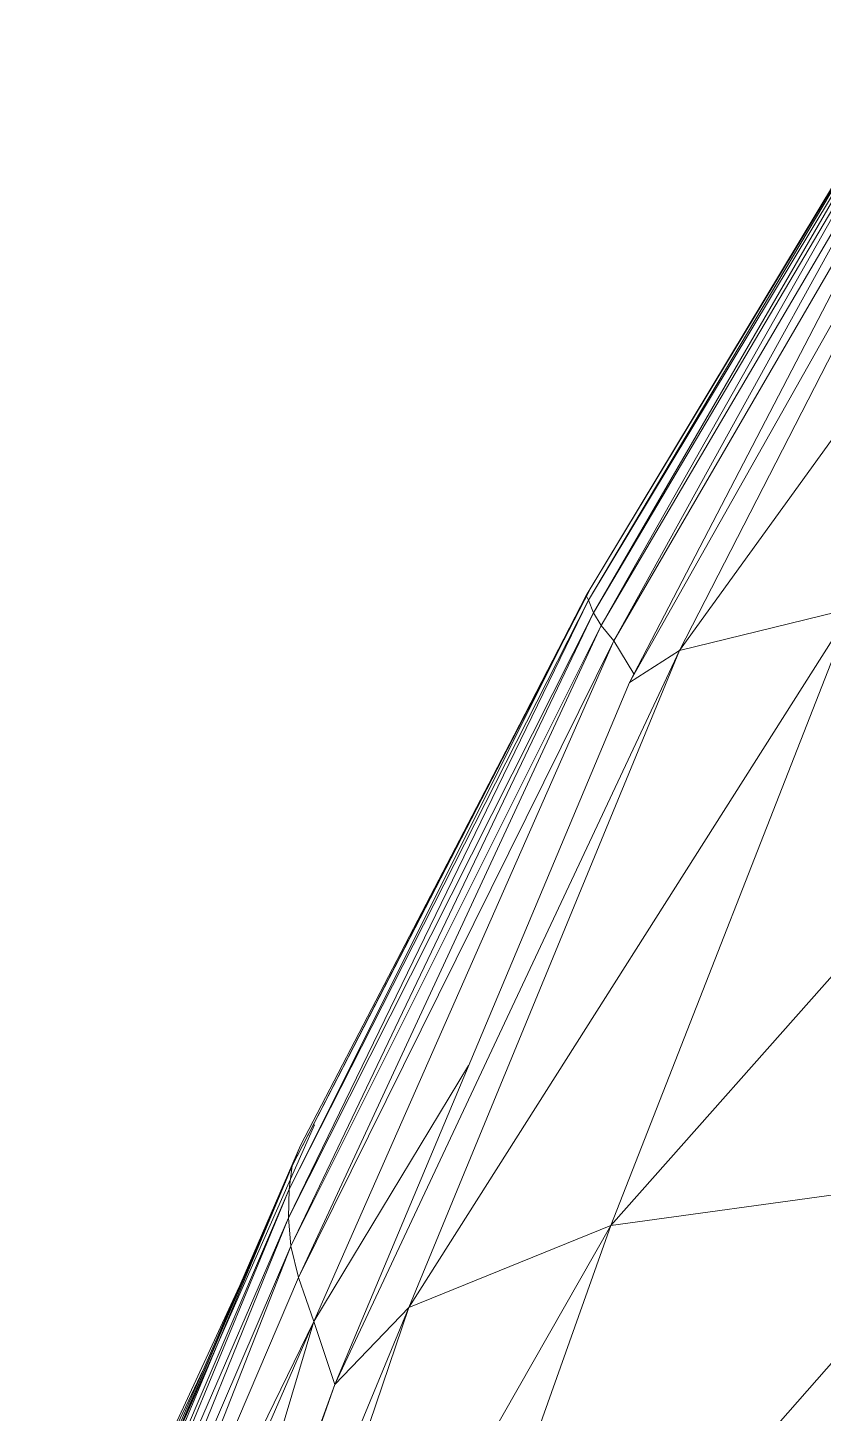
# Model space of a CAD drawing. Header units: inches. Extents: x 9661 to 15313, y -314 to 660.
# Drawn here: x 12411.96 to 12417.74, y 2.5 to 12.57 of the extents above; entities that cross this region are included whole.
import ezdxf

# ---------------------------------------------------------------- set-up
doc = ezdxf.new("R2010")
doc.units = ezdxf.units.IN
doc.header["$MEASUREMENT"] = 0
for name, color, linetype, lineweight in [('0-1', 7, 'Continuous', 5), ('0-3', 55, 'Continuous', 9), ('A-GENM', 5, 'Continuous', 9)]:
    doc.layers.add(name, color=color, linetype=linetype, lineweight=lineweight)

# ---------------------------------------------------------------- blocks, each defined once
blk = doc.blocks.new('Land_Rover_Evoque_-_SUV_Car_Vehicle_Automobile_13067 - Land Rover EVOQUE_dwg-1230547-BUILDING SECTION - EAST_WEST - COURTYARD - LOOKING NORTH')
at = {"layer": 'A-GENM'}
for p, q in [((12416.07, 8.318), (12418.557, 12.523)), ((12416.125, 8.225), (12418.651, 12.526)), ((12416.125, 8.225), (12418.557, 12.523)), ((12416.219, 8.114), (12418.783, 12.53)), ((12416.219, 8.114), (12418.651, 12.526)), ((12416.331, 7.812), (12418.995, 12.532)), ((12416.331, 7.812), (12418.783, 12.53)), ((12416.331, 7.812), (12418.783, 12.53)), ((12416.696, 8.044), (12419.96, 12.572)), ((12416.696, 8.044), (12418.995, 12.532)), ((12416.696, 8.044), (12418.995, 12.532)), ((12416.018, 8.445), (12418.428, 12.44)), ((12416.034, 8.41), (12418.483, 12.482)), ((12416.034, 8.41), (12418.428, 12.44)), ((12416.07, 8.318), (12418.483, 12.482)), ((12416.018, 8.445), (12418.373, 12.36)), ((12416.04, 8.48), (12413.88, 4.297)), ((12416.04, 8.48), (12413.941, 4.446)), ((12416.195, 3.865), (12420.348, 8.546)), ((12416.034, 8.41), (12413.854, 3.92)), ((12416.018, 8.445), (12413.857, 4.128)), ((12413.857, 4.128), (12416.034, 8.41)), ((12416.018, 8.445), (12413.88, 4.297)), ((12416.018, 8.445), (12416.034, 8.41)), ((12416.034, 8.41), (12416.07, 8.318)), ((12413.854, 3.92), (12416.07, 8.318)), ((12416.07, 8.318), (12413.871, 3.713)), ((12414.728, 3.268), (12417.952, 8.353)), ((12416.07, 8.318), (12416.125, 8.225)), ((12416.195, 3.865), (12417.952, 8.353)), ((12417.952, 8.353), (12416.696, 8.044)), ((12413.871, 3.713), (12416.125, 8.225)), ((12416.125, 8.225), (12413.925, 3.487)), ((12416.125, 8.225), (12416.219, 8.114)), ((12413.925, 3.487), (12416.219, 8.114)), ((12416.219, 8.114), (12414.038, 3.165)), ((12416.219, 8.114), (12416.363, 7.875)), ((12416.696, 8.044), (12414.189, 2.709)), ((12414.728, 3.268), (12416.696, 8.044)), ((12416.696, 8.044), (12414.728, 3.268)), ((12416.331, 7.812), (12416.696, 8.044)), ((12414.189, 2.709), (12416.331, 7.812)), ((12416.331, 7.812), (12414.189, 2.709)), ((12414.038, 3.165), (12415.162, 5.028)), ((12414.041, 4.596), (12411.958, -0.125)), ((12413.941, 4.446), (12412.667, 1.51)), ((12413.941, 4.446), (12412.686, 1.511)), ((12413.941, 4.446), (12413.88, 4.297)), ((12413.88, 4.297), (12412.688, 1.511)), ((12413.88, 4.297), (12412.715, 1.512)), ((12413.88, 4.297), (12413.857, 4.128)), ((12419.017, 4.25), (12414.517, -0.873)), ((12419.017, 4.25), (12416.195, 3.865)), ((12413.857, 4.128), (12412.738, 1.513)), ((12413.857, 4.128), (12412.776, 1.514)), ((12413.857, 4.128), (12413.854, 3.92)), ((12413.854, 3.92), (12412.811, 1.515)), ((12413.854, 3.92), (12412.878, 1.518)), ((12416.195, 3.865), (12413.069, -1.624)), ((12413.854, 3.92), (12413.871, 3.713)), ((12414.517, -0.873), (12416.195, 3.865)), ((12416.195, 3.865), (12414.728, 3.268)), ((12413.871, 3.713), (12412.927, 1.519)), ((12413.871, 3.713), (12413.008, 1.522)), ((12413.871, 3.713), (12413.925, 3.487)), ((12413.925, 3.487), (12413.088, 1.525)), ((12413.925, 3.487), (12414.038, 3.165)), ((12412.609, 1.508), (12413.495, 3.418)), ((12414.728, 3.268), (12412.376, -2.432)), ((12413.069, -1.624), (12414.728, 3.268)), ((12414.728, 3.268), (12413.069, -1.624)), ((12414.189, 2.709), (12414.728, 3.268)), ((12414.038, 3.165), (12413.237, 1.531)), ((12414.038, 3.165), (12413.324, 1.534)), ((12414.038, 3.165), (12413.587, 1.657)), ((12414.038, 3.165), (12414.189, 2.709)), ((12412.616, 1.508), (12413.233, 2.815)), ((12412.376, -2.432), (12414.189, 2.709)), ((12412.511, -1.934), (12414.189, 2.709)), ((12414.189, 2.709), (12412.515, -2.037))]:
    blk.add_line(p, q, dxfattribs=at)
blk = doc.blocks.new('Land_Rover_Evoque_-_SUV_Car_Vehicle_Automobile_13067 - Land_Rover_Evoque_-_SUV_Car_Vehicle_Automobile_13067-1230553-BUILDING SECTION - EAST_WEST - COURTYARD - LOOKING NORTH')
blk.add_blockref('Land_Rover_Evoque_-_SUV_Car_Vehicle_Automobile_13067 - Land Rover EVOQUE_dwg-1230547-BUILDING SECTION - EAST_WEST - COURTYARD - LOOKING NORTH', (0, 0))
blk = doc.blocks.new('CTR  - Topography_rvt-1-BUILDING SECTION - EAST_WEST - COURTYARD - LOOKING NORTH')
at = {"layer": '0-3'}
blk.add_blockref('Land_Rover_Evoque_-_SUV_Car_Vehicle_Automobile_13067 - Land_Rover_Evoque_-_SUV_Car_Vehicle_Automobile_13067-1230553-BUILDING SECTION - EAST_WEST - COURTYARD - LOOKING NORTH', (0, 0), dxfattribs=at)

msp = doc.modelspace()

# ---------------------------------------------------------------- block references
at = {"layer": '0-1'}
msp.add_blockref('CTR  - Topography_rvt-1-BUILDING SECTION - EAST_WEST - COURTYARD - LOOKING NORTH', (0, 0), dxfattribs=at)

doc.saveas('drawing.dxf')
